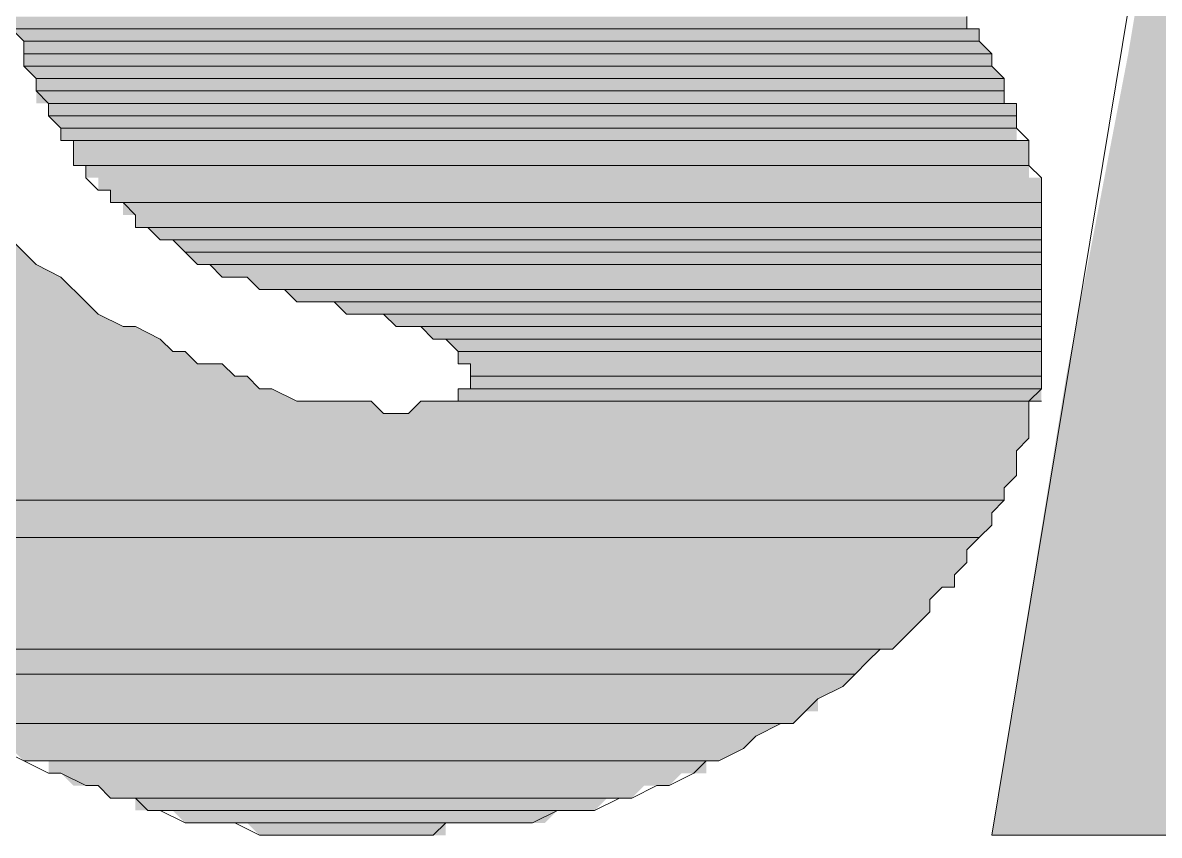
# Model space of a CAD drawing. Header units: millimetres. Extents: x 5.9 to 40.1, y 2 to 30.5.
# Drawn here: x 6.0983 to 6.5221, y 2.7913 to 3.0944 of the extents above; entities that cross this region are included whole.
import ezdxf

# ---------------------------------------------------------------- set-up
doc = ezdxf.new("R2010")
doc.units = ezdxf.units.MM
doc.layers.add('PDF_a1$logo$mngr$FRAME-TB', color=172, linetype='Continuous', true_color=0x0000dd)

msp = doc.modelspace()

# ---------------------------------------------------------------- hatches: boundary and pattern name
at = {"layer": 'PDF_a1$logo$mngr$FRAME-TB', "transparency": 33554559}
h = msp.add_hatch(color=256, dxfattribs=at)
h.paths.add_polyline_path([(6.47812, 2.97641), (6.25139, 2.97641), (6.47812, 2.97641)], flags=0)
h.paths.add_polyline_path([(6.47812, 2.97641), (6.25602, 2.97641), (6.47812, 2.97641)], flags=0)
h.paths.add_polyline_path([(6.47812, 2.97641), (6.25602, 2.97641), (6.47812, 2.97641)], flags=0)

# ---------------------------------------------------------------- linework, layer by layer
at = {"layer": 'PDF_a1$logo$mngr$FRAME-TB', "color": 5, "lineweight": 13}
msp.add_lwpolyline([(6.74186, 2.79133), (6.68633, 2.96253), (6.65394, 2.79133), (6.45961, 2.79133), (6.55215, 3.3512), (6.74648, 3.3512), (6.72335, 3.19388), (6.73723, 3.20313), (6.92694, 3.20313), (6.84365, 3.08283), (6.95007, 2.79133)], close=True, dxfattribs=at)
for points in [[(6.08945, 2.82372), (6.0987, 2.81909), (6.10796, 2.81447), (6.11258, 2.81447), (6.12184, 2.80984), (6.12646, 2.80984), (6.13109, 2.80521), (6.14035, 2.80521), (6.14497, 2.80058), (6.1496, 2.80058), (6.15885, 2.79596), (6.16348, 2.79596), (6.17273, 2.79596), (6.17736, 2.79596), (6.18662, 2.79133), (6.19124, 2.79133), (6.2005, 2.79133), (6.20975, 2.79133), (6.219, 2.79133), (6.22363, 2.79133), (6.23289, 2.79133), (6.24214, 2.79133), (6.25139, 2.79133), (6.25602, 2.79596), (6.26528, 2.79596), (6.27453, 2.79596), (6.27916, 2.79596), (6.28841, 2.79596), (6.29766, 2.80058), (6.30229, 2.80058), (6.31155, 2.80058), (6.3208, 2.80521), (6.32543, 2.80521), (6.33468, 2.80984), (6.33931, 2.80984), (6.34856, 2.81447), (6.35319, 2.81909), (6.35782, 2.81909), (6.36707, 2.82372), (6.3717, 2.82835), (6.38095, 2.83297), (6.38558, 2.83297), (6.3902, 2.8376), (6.39483, 2.84223), (6.40409, 2.84685), (6.40871, 2.85148), (6.41334, 2.85611), (6.41797, 2.86074), (6.42259, 2.86074), (6.42722, 2.86536), (6.43185, 2.86999), (6.43647, 2.87462), (6.43647, 2.87924), (6.4411, 2.88387), (6.44573, 2.88387), (6.44573, 2.8885), (6.45036, 2.89312), (6.45036, 2.89775), (6.45498, 2.90238), (6.45961, 2.90701), (6.45961, 2.91163), (6.46424, 2.91626), (6.46424, 2.92089), (6.46886, 2.92551), (6.46886, 2.93014), (6.46886, 2.93477), (6.47349, 2.9394), (6.47349, 2.94402), (6.47349, 2.94865), (6.47349, 2.95328), (6.47812, 2.9579), (6.47812, 2.96253), (6.47812, 2.96716), (6.47812, 2.97178), (6.47812, 2.97641), (6.47812, 2.98104), (6.47812, 2.98567), (6.47812, 2.99029), (6.47812, 2.99955), (6.47812, 3.00417), (6.47812, 3.0088), (6.47812, 3.01343), (6.47812, 3.01805), (6.47812, 3.02268), (6.47812, 3.02731), (6.47812, 3.03656), (6.47349, 3.04119), (6.47349, 3.04582), (6.47349, 3.05044), (6.46886, 3.05507), (6.46886, 3.0597), (6.46886, 3.06432), (6.46424, 3.06432), (6.46424, 3.06895), (6.46424, 3.07358), (6.45961, 3.07821), (6.45961, 3.08283), (6.45498, 3.08746), (6.45498, 3.09209), (6.45036, 3.09209), (6.45036, 3.09671)], [(6.09408, 3.09209), (6.0987, 3.08746), (6.0987, 3.08283), (6.0987, 3.07821), (6.10333, 3.07358), (6.10333, 3.06895), (6.10796, 3.06432), (6.10796, 3.0597), (6.11258, 3.05507), (6.11258, 3.05044), (6.11721, 3.05044), (6.11721, 3.04582), (6.11721, 3.04119), (6.12184, 3.04119), (6.12184, 3.03656), (6.12646, 3.03194), (6.13109, 3.03194), (6.13109, 3.02731), (6.13572, 3.02731), (6.14035, 3.02268), (6.14035, 3.01805), (6.14497, 3.01805), (6.1496, 3.01343), (6.15423, 3.01343), (6.15885, 3.0088), (6.16348, 3.00417), (6.16811, 3.00417), (6.17273, 2.99955), (6.18199, 2.99955), (6.18662, 2.99492), (6.19124, 2.99492), (6.19587, 2.99492), (6.2005, 2.99029), (6.20512, 2.99029), (6.20975, 2.99029), (6.21438, 2.99029), (6.219, 2.98567), (6.22363, 2.98567), (6.22826, 2.98567), (6.23289, 2.98567), (6.23751, 2.98104), (6.24214, 2.98104), (6.24677, 2.98104), (6.25139, 2.97641), (6.25602, 2.97641), (6.26065, 2.97178), (6.26065, 2.96716), (6.26528, 2.96716), (6.26528, 2.96253), (6.26528, 2.9579), (6.26065, 2.9579), (6.26065, 2.95328), (6.25602, 2.95328), (6.25139, 2.95328), (6.24677, 2.95328), (6.24214, 2.94865), (6.23751, 2.94865), (6.23289, 2.94865), (6.22826, 2.95328), (6.22363, 2.95328), (6.219, 2.95328), (6.20975, 2.95328), (6.20512, 2.95328), (6.2005, 2.95328), (6.19124, 2.9579), (6.18662, 2.9579), (6.18199, 2.96253), (6.17736, 2.96253), (6.17273, 2.96716), (6.16348, 2.96716), (6.15885, 2.97178), (6.15423, 2.97178), (6.1496, 2.97641), (6.14035, 2.98104), (6.13572, 2.98104), (6.12646, 2.98567), (6.12184, 2.99029), (6.11258, 2.99955), (6.10333, 3.00417), (6.09408, 3.01343)]]:
    msp.add_lwpolyline(points, dxfattribs=at)
at = {"layer": 'PDF_a1$logo$mngr$FRAME-TB', "lineweight": 0}
for points in [[(6.45036, 3.09209), (6.09408, 3.09209), (6.45036, 3.09209)], [(6.45498, 3.09209), (6.09408, 3.09209), (6.45498, 3.09209)], [(6.45498, 3.08746), (6.0987, 3.08746), (6.45498, 3.08746)], [(6.45961, 3.08283), (6.0987, 3.08283), (6.45961, 3.08283)], [(6.45961, 3.07821), (6.0987, 3.07821), (6.45961, 3.07821)], [(6.45961, 3.07821), (6.0987, 3.07821), (6.45961, 3.07821)], [(6.46424, 3.07358), (6.10333, 3.07358), (6.46424, 3.07358)], [(6.46424, 3.06895), (6.10333, 3.06895), (6.46424, 3.06895)], [(6.46886, 3.06432), (6.10796, 3.06432), (6.46886, 3.06432)], [(6.46886, 3.0597), (6.10796, 3.0597), (6.46886, 3.0597)], [(6.46886, 3.05507), (6.11258, 3.05507), (6.46886, 3.05507)], [(6.47349, 3.05044), (6.11721, 3.05044), (6.47349, 3.05044)], [(6.47812, 3.02731), (6.13109, 3.02731), (6.47812, 3.02731)], [(6.47812, 3.02731), (6.13109, 3.02731), (6.47812, 3.02731)], [(6.47812, 3.01805), (6.14035, 3.01805), (6.47812, 3.01805)], [(6.47812, 3.01805), (6.14035, 3.01805), (6.47812, 3.01805)], [(6.10333, 3.00417), (6.09408, 3.01343), (6.10333, 3.00417)], [(6.47812, 3.01343), (6.1496, 3.01343), (6.47812, 3.01343)], [(6.47812, 3.01343), (6.1496, 3.01343), (6.47812, 3.01343)], [(6.47812, 3.0088), (6.15885, 3.0088), (6.47812, 3.0088)], [(6.47812, 3.0088), (6.15885, 3.0088), (6.47812, 3.0088)], [(6.47812, 3.00417), (6.16348, 3.00417), (6.47812, 3.00417)], [(6.47812, 3.00417), (6.16811, 3.00417), (6.47812, 3.00417)], [(6.47812, 2.99492), (6.19124, 2.99492), (6.47812, 2.99492)], [(6.47812, 2.99029), (6.2005, 2.99029), (6.47812, 2.99029)], [(6.47812, 2.99029), (6.2005, 2.99029), (6.47812, 2.99029)], [(6.47812, 2.99029), (6.20975, 2.99029), (6.47812, 2.99029)], [(6.47812, 2.98567), (6.219, 2.98567), (6.47812, 2.98567)], [(6.47812, 2.98567), (6.219, 2.98567), (6.47812, 2.98567)], [(6.47812, 2.98567), (6.22363, 2.98567), (6.47812, 2.98567)], [(6.47812, 2.98104), (6.23751, 2.98104), (6.47812, 2.98104)], [(6.47812, 2.98104), (6.23751, 2.98104), (6.47812, 2.98104)], [(6.47812, 2.98104), (6.24214, 2.98104), (6.47812, 2.98104)], [(6.47812, 2.98104), (6.24214, 2.98104), (6.47812, 2.98104)], [(6.47812, 2.97641), (6.25139, 2.97641), (6.47812, 2.97641)], [(6.47812, 2.97178), (6.26065, 2.97178), (6.47812, 2.97178)], [(6.47812, 2.97178), (6.26065, 2.97178), (6.47812, 2.97178)], [(6.47812, 2.96253), (6.26528, 2.96253), (6.47812, 2.96253)], [(6.47812, 2.9579), (6.26065, 2.9579), (6.47812, 2.9579)], [(6.47812, 2.9579), (6.26528, 2.9579), (6.47812, 2.9579)], [(6.47349, 2.95328), (6.24677, 2.95328), (6.47349, 2.95328)], [(6.47349, 2.95328), (6.25139, 2.95328), (6.47349, 2.95328)], [(6.47812, 2.95328), (6.26065, 2.95328), (6.47812, 2.95328)], [(6.46424, 2.91626), (6.05243, 2.91626), (6.46424, 2.91626)], [(6.45498, 2.90238), (6.04318, 2.90238), (6.45498, 2.90238)], [(6.42259, 2.86074), (6.0293, 2.86074), (6.42259, 2.86074)], [(6.40871, 2.85148), (6.04781, 2.85148), (6.40871, 2.85148)], [(6.38095, 2.83297), (6.08019, 2.83297), (6.38095, 2.83297)], [(6.35782, 2.81909), (6.0987, 2.81909), (6.35782, 2.81909)], [(6.32543, 2.80521), (6.13109, 2.80521), (6.32543, 2.80521)], [(6.30229, 2.80058), (6.1496, 2.80058), (6.30229, 2.80058)], [(6.27453, 2.79596), (6.17273, 2.79596), (6.27453, 2.79596)], [(6.26528, 2.79596), (6.17736, 2.79596), (6.26528, 2.79596)]]:
    msp.add_lwpolyline(points, dxfattribs=at)
msp.add_lwpolyline([(6.47349, 3.04119), (6.12184, 3.04119), (6.47349, 3.04119)], close=True, dxfattribs=at)
at = {"layer": 'PDF_a1$logo$mngr$FRAME-TB', "transparency": 33554559}
for points in [[(6.52901, 3.19388), (6.84365, 3.08283), (6.51051, 3.08283)], [(6.45036, 3.09671), (6.09408, 3.09671), (6.45036, 3.09209)], [(6.09408, 3.09671), (6.45036, 3.09209), (6.09408, 3.09209)], [(6.09408, 3.09209), (6.45036, 3.09209), (6.45036, 3.09209)], [(6.09408, 3.09209), (6.45498, 3.09209), (6.45498, 3.09209)], [(6.45498, 3.09209), (6.45498, 3.09209), (6.09408, 3.09209)], [(6.45498, 3.09209), (6.09408, 3.09209), (6.45036, 3.09209)], [(6.45498, 3.09209), (6.09408, 3.09209), (6.45498, 3.08746)], [(6.09408, 3.09209), (6.45498, 3.08746), (6.0987, 3.08746)], [(6.0987, 3.08746), (6.45498, 3.08746), (6.45498, 3.08746)], [(6.45498, 3.08746), (6.0987, 3.08746), (6.45961, 3.08283)], [(6.0987, 3.08746), (6.45961, 3.08283), (6.0987, 3.08283)], [(6.0987, 3.08283), (6.45961, 3.08283), (6.45961, 3.08283)], [(6.45961, 3.08283), (6.0987, 3.08283), (6.45961, 3.07821)], [(6.0987, 3.08283), (6.45961, 3.07821), (6.0987, 3.07821)], [(6.51051, 3.08283), (6.88992, 2.96253), (6.48737, 2.96253)], [(6.84365, 3.08283), (6.51051, 3.08283), (6.88992, 2.96253)], [(6.0987, 3.07821), (6.45961, 3.07821), (6.45961, 3.07821)], [(6.45961, 3.07821), (6.45961, 3.07821), (6.0987, 3.07821)], [(6.45961, 3.07821), (6.0987, 3.07821), (6.46424, 3.07358)], [(6.0987, 3.07821), (6.46424, 3.07358), (6.10333, 3.07358)], [(6.10333, 3.07358), (6.46424, 3.07358), (6.46424, 3.07358)], [(6.46424, 3.07358), (6.10333, 3.07358), (6.46424, 3.06895)], [(6.10333, 3.07358), (6.46424, 3.06895), (6.10333, 3.06895)], [(6.10333, 3.06895), (6.46424, 3.06895), (6.46424, 3.06895)], [(6.46424, 3.06895), (6.10333, 3.06895), (6.46424, 3.06432)], [(6.10333, 3.06895), (6.46424, 3.06432), (6.10333, 3.06432)], [(6.46424, 3.06432), (6.10333, 3.06432), (6.10796, 3.06432)], [(6.10333, 3.06432), (6.46424, 3.06432), (6.46424, 3.06432)], [(6.10796, 3.06432), (6.46886, 3.06432), (6.46886, 3.06432)], [(6.46886, 3.06432), (6.46886, 3.06432), (6.10796, 3.06432)], [(6.46886, 3.06432), (6.10796, 3.06432), (6.46424, 3.06432)], [(6.46886, 3.06432), (6.10796, 3.06432), (6.46886, 3.0597)], [(6.10796, 3.06432), (6.46886, 3.0597), (6.10796, 3.0597)], [(6.10796, 3.0597), (6.46886, 3.0597), (6.46886, 3.0597)], [(6.46886, 3.0597), (6.10796, 3.0597), (6.46886, 3.05507)], [(6.10796, 3.0597), (6.46886, 3.05507), (6.11258, 3.05507)], [(6.11258, 3.05507), (6.46886, 3.05507), (6.46886, 3.05507)], [(6.46886, 3.05507), (6.11258, 3.05507), (6.46886, 3.05044)], [(6.11258, 3.05507), (6.46886, 3.05044), (6.11258, 3.05044)], [(6.46886, 3.05044), (6.11258, 3.05044), (6.47349, 3.05044)], [(6.11258, 3.05044), (6.47349, 3.05044), (6.11721, 3.05044)], [(6.11721, 3.05044), (6.47349, 3.05044), (6.47349, 3.05044)], [(6.47349, 3.05044), (6.11721, 3.05044), (6.47349, 3.04582)], [(6.11721, 3.05044), (6.47349, 3.04582), (6.11721, 3.04582)], [(6.11721, 3.04582), (6.47349, 3.04582), (6.47349, 3.04582)], [(6.47349, 3.04582), (6.47349, 3.04582), (6.11721, 3.04582)], [(6.47349, 3.04582), (6.11721, 3.04582), (6.47349, 3.04119)], [(6.11721, 3.04582), (6.47349, 3.04119), (6.11721, 3.04119)], [(6.47349, 3.04119), (6.11721, 3.04119), (6.12184, 3.04119)], [(6.11721, 3.04119), (6.47349, 3.04119), (6.47349, 3.04119)], [(6.47349, 3.04119), (6.47349, 3.04119), (6.12184, 3.04119)], [(6.47349, 3.04119), (6.12184, 3.04119), (6.47349, 3.03656)], [(6.12184, 3.04119), (6.47349, 3.03656), (6.12184, 3.03656)], [(6.47349, 3.03656), (6.12184, 3.03656), (6.47812, 3.03656)], [(6.12184, 3.03656), (6.47812, 3.03656), (6.12646, 3.03656)], [(6.47812, 3.03656), (6.12646, 3.03656), (6.47812, 3.03194)], [(6.12646, 3.03656), (6.47812, 3.03194), (6.12646, 3.03194)], [(6.47812, 3.03194), (6.12646, 3.03194), (6.13109, 3.03194)], [(6.12646, 3.03194), (6.47812, 3.03194), (6.47812, 3.03194)], [(6.47812, 3.03194), (6.13109, 3.03194), (6.47812, 3.02731)], [(6.13109, 3.03194), (6.47812, 3.02731), (6.13109, 3.02731)], [(6.13109, 3.02731), (6.47812, 3.02731), (6.47812, 3.02731)], [(6.13109, 3.02731), (6.47812, 3.02731), (6.13572, 3.02731)], [(6.47812, 3.02731), (6.13572, 3.02731), (6.47812, 3.02268)], [(6.13572, 3.02731), (6.47812, 3.02268), (6.13572, 3.02268)], [(6.47812, 3.02268), (6.13572, 3.02268), (6.14035, 3.02268)], [(6.13572, 3.02268), (6.47812, 3.02268), (6.47812, 3.02268)], [(6.47812, 3.02268), (6.14035, 3.02268), (6.47812, 3.01805)], [(6.14035, 3.02268), (6.47812, 3.01805), (6.14035, 3.01805)], [(6.14035, 3.01805), (6.47812, 3.01805), (6.47812, 3.01805)], [(6.14035, 3.01805), (6.47812, 3.01805), (6.14497, 3.01805)], [(6.47812, 3.01805), (6.14497, 3.01805), (6.47812, 3.01343)], [(6.14497, 3.01805), (6.47812, 3.01343), (6.1496, 3.01343)], [(6.09408, 3.01343), (6.10333, 3.00417), (6.08945, 3.00417)], [(6.1496, 3.01343), (6.47812, 3.01343), (6.47812, 3.01343)], [(6.1496, 3.01343), (6.47812, 3.01343), (6.15423, 3.01343)], [(6.47812, 3.01343), (6.15423, 3.01343), (6.47812, 3.0088)], [(6.15423, 3.01343), (6.47812, 3.0088), (6.15885, 3.0088)], [(6.15885, 3.0088), (6.47812, 3.0088), (6.47812, 3.0088)], [(6.47812, 3.0088), (6.47812, 3.0088), (6.15885, 3.0088)], [(6.47812, 3.0088), (6.15885, 3.0088), (6.47812, 3.00417)], [(6.15885, 3.0088), (6.47812, 3.00417), (6.16348, 3.00417)], [(6.08945, 3.00417), (6.11258, 2.99955), (6.08482, 2.99955)], [(6.10333, 3.00417), (6.08945, 3.00417), (6.11258, 2.99955)], [(6.16348, 3.00417), (6.47812, 3.00417), (6.16811, 3.00417)], [(6.16811, 3.00417), (6.47812, 3.00417), (6.47812, 3.00417)], [(6.47812, 3.00417), (6.16811, 3.00417), (6.47812, 2.99955)], [(6.16811, 3.00417), (6.47812, 2.99955), (6.17273, 2.99955)], [(6.11258, 2.99955), (6.08482, 2.99955), (6.12184, 2.99029)], [(6.08482, 2.99955), (6.12184, 2.99029), (6.08482, 2.99029)], [(6.47812, 2.99955), (6.17273, 2.99955), (6.18199, 2.99955)], [(6.17273, 2.99955), (6.47812, 2.99955), (6.47812, 2.99955)], [(6.18199, 2.99955), (6.47812, 2.99955), (6.47812, 2.99955)], [(6.47812, 2.99955), (6.47812, 2.99955), (6.18199, 2.99955)], [(6.47812, 2.99955), (6.18199, 2.99955), (6.47812, 2.99492)], [(6.18199, 2.99955), (6.47812, 2.99492), (6.18662, 2.99492)], [(6.47812, 2.99492), (6.18662, 2.99492), (6.19124, 2.99492)], [(6.18662, 2.99492), (6.47812, 2.99492), (6.47812, 2.99492)], [(6.19124, 2.99492), (6.47812, 2.99492), (6.19587, 2.99492)], [(6.47812, 2.99492), (6.19587, 2.99492), (6.47812, 2.99029)], [(6.19587, 2.99492), (6.47812, 2.99029), (6.2005, 2.99029)], [(6.08482, 2.99029), (6.12646, 2.98567), (6.08019, 2.98567)], [(6.12184, 2.99029), (6.08482, 2.99029), (6.12646, 2.98567)], [(6.2005, 2.99029), (6.47812, 2.99029), (6.47812, 2.99029)], [(6.2005, 2.99029), (6.47812, 2.99029), (6.20512, 2.99029)], [(6.47812, 2.99029), (6.20512, 2.99029), (6.20975, 2.99029)], [(6.20512, 2.99029), (6.47812, 2.99029), (6.47812, 2.99029)], [(6.20975, 2.99029), (6.47812, 2.99029), (6.21438, 2.99029)], [(6.47812, 2.99029), (6.21438, 2.99029), (6.47812, 2.98567)], [(6.21438, 2.99029), (6.47812, 2.98567), (6.219, 2.98567)], [(6.12646, 2.98567), (6.08019, 2.98567), (6.13572, 2.98104)], [(6.08019, 2.98567), (6.13572, 2.98104), (6.08019, 2.98104)], [(6.219, 2.98567), (6.47812, 2.98567), (6.47812, 2.98567)], [(6.47812, 2.98567), (6.47812, 2.98567), (6.219, 2.98567)], [(6.219, 2.98567), (6.47812, 2.98567), (6.22363, 2.98567)], [(6.219, 2.98567), (6.47812, 2.98567), (6.47812, 2.98567)], [(6.22363, 2.98567), (6.47812, 2.98567), (6.22826, 2.98567)], [(6.47812, 2.98567), (6.22826, 2.98567), (6.23289, 2.98567)], [(6.22826, 2.98567), (6.47812, 2.98567), (6.47812, 2.98567)], [(6.47812, 2.98567), (6.23289, 2.98567), (6.47812, 2.98104)], [(6.23289, 2.98567), (6.47812, 2.98104), (6.23751, 2.98104)], [(6.08019, 2.98104), (6.1496, 2.97641), (6.07557, 2.97641)], [(6.14035, 2.98104), (6.14035, 2.98104), (6.08019, 2.98104)], [(6.14035, 2.98104), (6.08019, 2.98104), (6.13572, 2.98104)], [(6.14035, 2.98104), (6.08019, 2.98104), (6.1496, 2.97641)], [(6.23751, 2.98104), (6.47812, 2.98104), (6.47812, 2.98104)], [(6.23751, 2.98104), (6.47812, 2.98104), (6.24214, 2.98104)], [(6.24214, 2.98104), (6.47812, 2.98104), (6.47812, 2.98104)], [(6.24214, 2.98104), (6.47812, 2.98104), (6.24677, 2.98104)], [(6.47812, 2.98104), (6.24677, 2.98104), (6.47812, 2.97641)], [(6.24677, 2.98104), (6.47812, 2.97641), (6.25139, 2.97641)], [(6.1496, 2.97641), (6.07557, 2.97641), (6.15423, 2.97178)], [(6.07557, 2.97641), (6.15423, 2.97178), (6.07557, 2.97178)], [(6.25139, 2.97641), (6.47812, 2.97641), (6.47812, 2.97641)], [(6.25139, 2.97641), (6.47812, 2.97641), (6.25602, 2.97641)], [(6.25602, 2.97641), (6.47812, 2.97641), (6.47812, 2.97641)], [(6.47812, 2.97641), (6.47812, 2.97641), (6.25602, 2.97641)], [(6.47812, 2.97641), (6.25602, 2.97641), (6.47812, 2.97178)], [(6.25602, 2.97641), (6.47812, 2.97178), (6.26065, 2.97178)], [(6.15885, 2.97178), (6.15885, 2.97178), (6.07557, 2.97178)], [(6.15885, 2.97178), (6.07557, 2.97178), (6.15423, 2.97178)], [(6.15885, 2.97178), (6.07557, 2.97178), (6.16348, 2.96716)], [(6.07557, 2.97178), (6.16348, 2.96716), (6.07557, 2.96716)], [(6.26065, 2.97178), (6.47812, 2.97178), (6.47812, 2.97178)], [(6.47812, 2.97178), (6.47812, 2.97178), (6.26065, 2.97178)], [(6.47812, 2.97178), (6.26065, 2.97178), (6.47812, 2.96716)], [(6.26065, 2.97178), (6.47812, 2.96716), (6.26065, 2.96716)], [(6.07557, 2.96716), (6.17273, 2.96716), (6.07094, 2.96716)], [(6.17273, 2.96716), (6.07094, 2.96716), (6.17736, 2.96253)], [(6.07094, 2.96716), (6.17736, 2.96253), (6.07094, 2.96253)], [(6.16348, 2.96716), (6.07557, 2.96716), (6.17273, 2.96716)], [(6.47812, 2.96716), (6.26065, 2.96716), (6.26528, 2.96716)], [(6.26065, 2.96716), (6.47812, 2.96716), (6.47812, 2.96716)], [(6.26528, 2.96716), (6.47812, 2.96716), (6.47812, 2.96716)], [(6.47812, 2.96716), (6.47812, 2.96716), (6.26528, 2.96716)], [(6.47812, 2.96716), (6.26528, 2.96716), (6.47812, 2.96253)], [(6.26528, 2.96716), (6.47812, 2.96253), (6.26528, 2.96253)], [(6.18199, 2.96253), (6.18199, 2.96253), (6.07094, 2.96253)], [(6.18199, 2.96253), (6.07094, 2.96253), (6.17736, 2.96253)], [(6.18199, 2.96253), (6.07094, 2.96253), (6.18662, 2.9579)], [(6.07094, 2.96253), (6.18662, 2.9579), (6.07094, 2.9579)], [(6.26528, 2.96253), (6.47812, 2.96253), (6.47812, 2.96253)], [(6.47812, 2.96253), (6.47812, 2.96253), (6.26528, 2.96253)], [(6.26528, 2.96253), (6.47812, 2.96253), (6.47812, 2.96253)], [(6.47812, 2.96253), (6.26528, 2.96253), (6.47812, 2.9579)], [(6.26528, 2.96253), (6.47812, 2.9579), (6.26528, 2.9579)], [(6.48737, 2.96253), (6.65394, 2.79133), (6.45961, 2.79133)], [(6.48737, 2.96253), (6.68633, 2.96253), (6.68633, 2.96253)], [(6.68633, 2.96253), (6.68633, 2.96253), (6.48737, 2.96253)], [(6.68633, 2.96253), (6.48737, 2.96253), (6.65394, 2.79133)], [(6.07094, 2.9579), (6.2005, 2.95328), (6.06631, 2.95328)], [(6.19124, 2.9579), (6.19124, 2.9579), (6.07094, 2.9579)], [(6.19124, 2.9579), (6.07094, 2.9579), (6.18662, 2.9579)], [(6.19124, 2.9579), (6.07094, 2.9579), (6.2005, 2.95328)], [(6.26528, 2.9579), (6.47812, 2.9579), (6.26065, 2.9579)], [(6.26065, 2.9579), (6.47812, 2.9579), (6.47812, 2.9579)], [(6.47812, 2.9579), (6.47812, 2.9579), (6.26065, 2.9579)], [(6.26065, 2.9579), (6.47812, 2.9579), (6.47812, 2.9579)], [(6.47812, 2.9579), (6.26065, 2.9579), (6.47812, 2.95328)], [(6.26065, 2.9579), (6.47812, 2.95328), (6.26065, 2.95328)], [(6.20512, 2.95328), (6.20512, 2.95328), (6.06631, 2.95328)], [(6.20512, 2.95328), (6.06631, 2.95328), (6.2005, 2.95328)], [(6.20975, 2.95328), (6.20975, 2.95328), (6.06631, 2.95328)], [(6.20975, 2.95328), (6.06631, 2.95328), (6.20512, 2.95328)], [(6.219, 2.95328), (6.219, 2.95328), (6.06631, 2.95328)], [(6.219, 2.95328), (6.06631, 2.95328), (6.20975, 2.95328)], [(6.22363, 2.95328), (6.22363, 2.95328), (6.06631, 2.95328)], [(6.22363, 2.95328), (6.06631, 2.95328), (6.219, 2.95328)], [(6.22826, 2.95328), (6.22826, 2.95328), (6.06631, 2.95328)], [(6.22826, 2.95328), (6.06631, 2.95328), (6.22363, 2.95328)], [(6.22826, 2.95328), (6.06631, 2.95328), (6.23289, 2.94865)], [(6.06631, 2.95328), (6.23289, 2.94865), (6.06631, 2.94865)], [(6.24677, 2.95328), (6.47349, 2.94865), (6.24214, 2.94865)], [(6.25139, 2.95328), (6.47349, 2.95328), (6.24677, 2.95328)], [(6.24677, 2.95328), (6.47349, 2.95328), (6.47349, 2.95328)], [(6.47349, 2.95328), (6.24677, 2.95328), (6.47349, 2.94865)], [(6.25602, 2.95328), (6.47349, 2.95328), (6.25139, 2.95328)], [(6.26065, 2.95328), (6.47812, 2.95328), (6.25602, 2.95328)], [(6.25602, 2.95328), (6.47812, 2.95328), (6.47812, 2.95328)], [(6.47812, 2.95328), (6.47812, 2.95328), (6.25602, 2.95328)], [(6.47812, 2.95328), (6.25602, 2.95328), (6.47349, 2.95328)], [(6.06631, 2.94865), (6.47349, 2.94402), (6.06169, 2.94402)], [(6.23751, 2.94865), (6.23751, 2.94865), (6.06631, 2.94865)], [(6.23751, 2.94865), (6.06631, 2.94865), (6.23289, 2.94865)], [(6.06631, 2.94865), (6.47349, 2.94865), (6.47349, 2.94865)], [(6.47349, 2.94865), (6.47349, 2.94865), (6.06631, 2.94865)], [(6.47349, 2.94865), (6.06631, 2.94865), (6.47349, 2.94402)], [(6.47349, 2.94865), (6.24214, 2.94865), (6.23751, 2.94865)], [(6.23751, 2.94865), (6.47349, 2.94865), (6.47349, 2.94865)], [(6.47349, 2.94865), (6.47349, 2.94865), (6.23751, 2.94865)], [(6.24214, 2.94865), (6.47349, 2.94865), (6.47349, 2.94865)], [(6.47349, 2.94402), (6.06169, 2.94402), (6.47349, 2.9394)], [(6.06169, 2.94402), (6.47349, 2.9394), (6.06169, 2.9394)], [(6.06169, 2.9394), (6.46886, 2.93477), (6.05706, 2.93477)], [(6.47349, 2.9394), (6.06169, 2.9394), (6.46886, 2.93477)], [(6.46886, 2.93477), (6.05706, 2.93477), (6.46886, 2.93014)], [(6.05706, 2.93477), (6.46886, 2.93014), (6.05706, 2.93014)], [(6.46886, 2.93014), (6.05706, 2.93014), (6.46886, 2.92551)], [(6.05706, 2.93014), (6.46886, 2.92551), (6.05706, 2.92551)], [(6.05706, 2.92551), (6.46424, 2.92089), (6.05243, 2.92089)], [(6.46886, 2.92551), (6.05706, 2.92551), (6.46424, 2.92089)], [(6.46424, 2.92089), (6.05243, 2.92089), (6.46424, 2.91626)], [(6.05243, 2.92089), (6.46424, 2.91626), (6.05243, 2.91626)], [(6.05243, 2.91626), (6.45961, 2.91163), (6.04781, 2.91163)], [(6.05243, 2.91626), (6.46424, 2.91626), (6.46424, 2.91626)], [(6.46424, 2.91626), (6.05243, 2.91626), (6.45961, 2.91163)], [(6.45961, 2.91163), (6.04781, 2.91163), (6.45961, 2.90701)], [(6.04781, 2.91163), (6.45961, 2.90701), (6.04781, 2.90701)], [(6.04781, 2.90701), (6.45498, 2.90238), (6.04318, 2.90238)], [(6.45961, 2.90701), (6.04781, 2.90701), (6.45498, 2.90238)], [(6.04318, 2.90238), (6.45498, 2.90238), (6.45498, 2.90238)], [(6.45498, 2.90238), (6.04318, 2.90238), (6.45036, 2.89775)], [(6.04318, 2.90238), (6.45036, 2.89775), (6.04318, 2.89775)], [(6.04318, 2.89775), (6.45036, 2.89312), (6.03855, 2.89312)], [(6.45036, 2.89775), (6.04318, 2.89775), (6.45036, 2.89312)], [(6.45036, 2.89312), (6.03855, 2.89312), (6.44573, 2.8885)], [(6.03855, 2.89312), (6.44573, 2.8885), (6.03855, 2.8885)], [(6.44573, 2.8885), (6.03855, 2.8885), (6.44573, 2.88387)], [(6.03855, 2.8885), (6.44573, 2.88387), (6.03855, 2.88387)], [(6.03855, 2.88387), (6.4411, 2.88387), (6.03392, 2.88387)], [(6.4411, 2.88387), (6.03392, 2.88387), (6.43647, 2.87924)], [(6.03392, 2.88387), (6.43647, 2.87924), (6.03392, 2.87924)], [(6.44573, 2.88387), (6.03855, 2.88387), (6.4411, 2.88387)], [(6.43647, 2.87924), (6.03392, 2.87924), (6.43647, 2.87462)], [(6.03392, 2.87924), (6.43647, 2.87462), (6.03392, 2.87462)], [(6.03392, 2.87462), (6.43185, 2.86999), (6.0293, 2.86999)], [(6.43647, 2.87462), (6.03392, 2.87462), (6.43185, 2.86999)], [(6.43185, 2.86999), (6.0293, 2.86999), (6.42722, 2.86536)], [(6.0293, 2.86999), (6.42722, 2.86536), (6.0293, 2.86536)], [(6.42722, 2.86536), (6.0293, 2.86536), (6.42259, 2.86074)], [(6.0293, 2.86536), (6.42259, 2.86074), (6.0293, 2.86074)], [(6.0293, 2.86074), (6.42259, 2.86074), (6.42259, 2.86074)], [(6.42259, 2.86074), (6.0293, 2.86074), (6.41797, 2.86074)], [(6.0293, 2.86074), (6.41797, 2.86074), (6.03392, 2.86074)], [(6.41797, 2.86074), (6.03392, 2.86074), (6.41334, 2.85611)], [(6.03392, 2.86074), (6.41334, 2.85611), (6.04318, 2.85611)], [(6.41334, 2.85611), (6.04318, 2.85611), (6.40871, 2.85148)], [(6.04318, 2.85611), (6.40871, 2.85148), (6.04781, 2.85148)], [(6.04781, 2.85148), (6.40871, 2.85148), (6.40871, 2.85148)], [(6.40871, 2.85148), (6.04781, 2.85148), (6.40409, 2.84685)], [(6.04781, 2.85148), (6.40409, 2.84685), (6.05706, 2.84685)], [(6.40409, 2.84685), (6.05706, 2.84685), (6.39483, 2.84223)], [(6.05706, 2.84685), (6.39483, 2.84223), (6.06169, 2.84223)], [(6.39483, 2.84223), (6.06169, 2.84223), (6.39483, 2.8376)], [(6.06169, 2.84223), (6.39483, 2.8376), (6.06631, 2.8376)], [(6.3902, 2.8376), (6.3902, 2.8376), (6.06631, 2.8376)], [(6.3902, 2.8376), (6.06631, 2.8376), (6.39483, 2.8376)], [(6.3902, 2.8376), (6.06631, 2.8376), (6.38558, 2.83297)], [(6.06631, 2.8376), (6.38558, 2.83297), (6.07557, 2.83297)], [(6.38558, 2.83297), (6.07557, 2.83297), (6.38095, 2.83297)], [(6.07557, 2.83297), (6.38095, 2.83297), (6.08019, 2.83297)], [(6.08019, 2.83297), (6.38095, 2.83297), (6.38095, 2.83297)], [(6.38095, 2.83297), (6.08019, 2.83297), (6.3717, 2.82835)], [(6.08019, 2.83297), (6.3717, 2.82835), (6.08945, 2.82835)], [(6.3717, 2.82835), (6.08945, 2.82835), (6.36707, 2.82372)], [(6.08945, 2.82835), (6.36707, 2.82372), (6.08945, 2.82372)], [(6.36707, 2.82372), (6.08945, 2.82372), (6.09408, 2.82372)], [(6.08945, 2.82372), (6.36707, 2.82372), (6.36707, 2.82372)], [(6.36707, 2.82372), (6.09408, 2.82372), (6.35782, 2.81909)], [(6.09408, 2.82372), (6.35782, 2.81909), (6.0987, 2.81909)], [(6.0987, 2.81909), (6.35782, 2.81909), (6.35782, 2.81909)], [(6.35782, 2.81909), (6.0987, 2.81909), (6.35319, 2.81909)], [(6.0987, 2.81909), (6.35319, 2.81909), (6.10796, 2.81909)], [(6.35319, 2.81909), (6.10796, 2.81909), (6.35319, 2.81447)], [(6.10796, 2.81909), (6.35319, 2.81447), (6.10796, 2.81447)], [(6.35319, 2.81447), (6.10796, 2.81447), (6.34856, 2.81447)], [(6.10796, 2.81447), (6.34856, 2.81447), (6.11258, 2.81447)], [(6.34393, 2.81447), (6.34393, 2.81447), (6.11258, 2.81447)], [(6.34393, 2.81447), (6.11258, 2.81447), (6.34856, 2.81447)], [(6.34393, 2.81447), (6.11258, 2.81447), (6.33931, 2.80984)], [(6.11258, 2.81447), (6.33931, 2.80984), (6.11721, 2.80984)], [(6.33931, 2.80984), (6.11721, 2.80984), (6.12184, 2.80984)], [(6.11721, 2.80984), (6.33931, 2.80984), (6.33931, 2.80984)], [(6.33931, 2.80984), (6.12184, 2.80984), (6.33468, 2.80984)], [(6.12184, 2.80984), (6.33468, 2.80984), (6.12646, 2.80984)], [(6.33005, 2.80984), (6.33005, 2.80984), (6.12646, 2.80984)], [(6.33005, 2.80984), (6.12646, 2.80984), (6.33468, 2.80984)], [(6.33005, 2.80984), (6.12646, 2.80984), (6.32543, 2.80521)], [(6.12646, 2.80984), (6.32543, 2.80521), (6.13109, 2.80521)], [(6.13109, 2.80521), (6.32543, 2.80521), (6.32543, 2.80521)], [(6.32543, 2.80521), (6.13109, 2.80521), (6.3208, 2.80521)], [(6.13109, 2.80521), (6.3208, 2.80521), (6.13572, 2.80521)], [(6.3208, 2.80521), (6.13572, 2.80521), (6.31617, 2.80521)], [(6.13572, 2.80521), (6.31617, 2.80521), (6.14035, 2.80521)], [(6.31617, 2.80521), (6.14035, 2.80521), (6.31155, 2.80058)], [(6.14035, 2.80521), (6.31155, 2.80058), (6.14035, 2.80058)], [(6.31155, 2.80058), (6.14035, 2.80058), (6.30692, 2.80058)], [(6.14035, 2.80058), (6.30692, 2.80058), (6.14497, 2.80058)], [(6.30692, 2.80058), (6.14497, 2.80058), (6.30229, 2.80058)], [(6.14497, 2.80058), (6.30229, 2.80058), (6.1496, 2.80058)], [(6.1496, 2.80058), (6.30229, 2.80058), (6.30229, 2.80058)], [(6.30229, 2.80058), (6.1496, 2.80058), (6.29766, 2.80058)], [(6.1496, 2.80058), (6.29766, 2.80058), (6.15423, 2.80058)], [(6.29766, 2.80058), (6.15423, 2.80058), (6.29304, 2.79596)], [(6.15423, 2.80058), (6.29304, 2.79596), (6.15885, 2.79596)], [(6.28841, 2.79596), (6.28841, 2.79596), (6.15885, 2.79596)], [(6.28841, 2.79596), (6.15885, 2.79596), (6.29304, 2.79596)], [(6.28841, 2.79596), (6.15885, 2.79596), (6.28378, 2.79596)], [(6.15885, 2.79596), (6.28378, 2.79596), (6.16348, 2.79596)], [(6.27916, 2.79596), (6.27916, 2.79596), (6.16348, 2.79596)], [(6.27916, 2.79596), (6.16348, 2.79596), (6.28378, 2.79596)], [(6.27916, 2.79596), (6.16348, 2.79596), (6.27453, 2.79596)], [(6.16348, 2.79596), (6.27453, 2.79596), (6.17273, 2.79596)], [(6.17273, 2.79596), (6.27453, 2.79596), (6.27453, 2.79596)], [(6.27453, 2.79596), (6.17273, 2.79596), (6.26528, 2.79596)], [(6.17273, 2.79596), (6.26528, 2.79596), (6.17736, 2.79596)], [(6.17736, 2.79596), (6.26528, 2.79596), (6.26528, 2.79596)], [(6.26528, 2.79596), (6.17736, 2.79596), (6.25602, 2.79596)], [(6.17736, 2.79596), (6.25602, 2.79596), (6.18199, 2.79596)], [(6.25602, 2.79596), (6.18199, 2.79596), (6.25602, 2.79133)], [(6.18199, 2.79596), (6.25602, 2.79133), (6.18662, 2.79133)], [(6.25602, 2.79133), (6.18662, 2.79133), (6.25139, 2.79133)], [(6.18662, 2.79133), (6.25139, 2.79133), (6.19124, 2.79133)], [(6.24677, 2.79133), (6.24677, 2.79133), (6.19124, 2.79133)], [(6.24677, 2.79133), (6.19124, 2.79133), (6.25139, 2.79133)], [(6.24677, 2.79133), (6.19124, 2.79133), (6.24214, 2.79133)], [(6.19124, 2.79133), (6.24214, 2.79133), (6.19587, 2.79133)], [(6.24214, 2.79133), (6.19587, 2.79133), (6.23751, 2.79133)], [(6.19587, 2.79133), (6.23751, 2.79133), (6.2005, 2.79133)], [(6.23751, 2.79133), (6.2005, 2.79133), (6.23289, 2.79133)], [(6.2005, 2.79133), (6.23289, 2.79133), (6.20512, 2.79133)], [(6.23289, 2.79133), (6.20512, 2.79133), (6.22826, 2.79133)], [(6.20512, 2.79133), (6.22826, 2.79133), (6.20975, 2.79133)], [(6.20975, 2.79133), (6.21438, 2.79133), (6.22363, 2.79133)], [(6.20975, 2.79133), (6.22826, 2.79133), (6.22363, 2.79133)], [(6.21438, 2.79133), (6.22363, 2.79133), (6.219, 2.79133)]]:
    msp.add_solid(points, dxfattribs=at)

doc.saveas('drawing.dxf')
